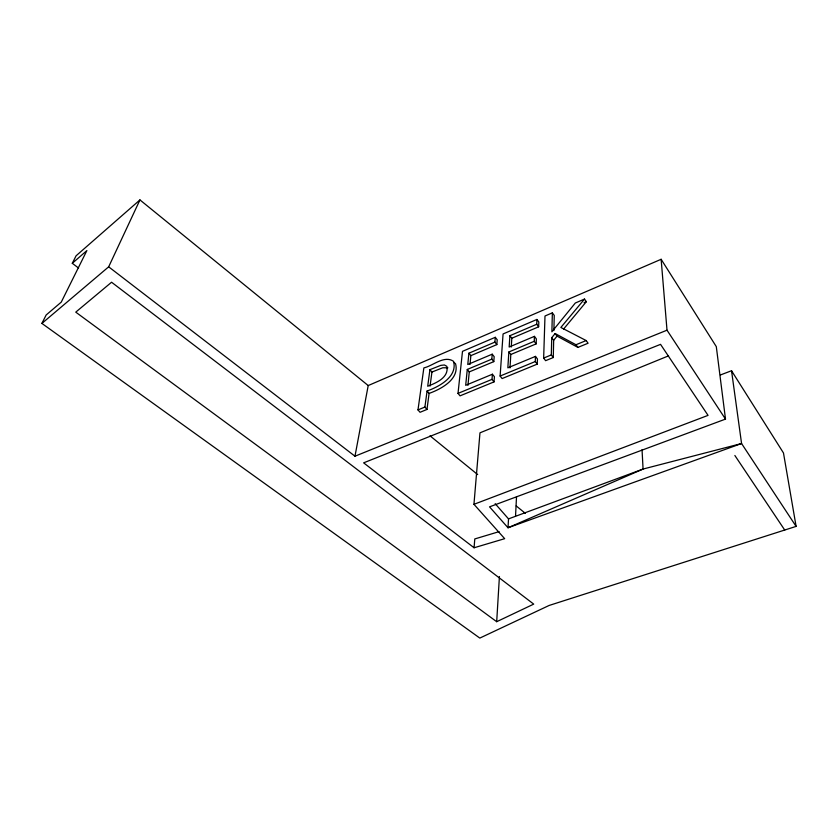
<?xml version="1.0" encoding="UTF-8"?>
<svg xmlns="http://www.w3.org/2000/svg" width="838" height="838" viewBox="0 0 838 838"><rect width="100%" height="100%" fill="white"/><g stroke="black" fill="none" stroke-linecap="round" stroke-linejoin="round"><path stroke-width="1.26" d="M553.269 357.533L553.667 340.312L557.04 336.132L555.123 333.534L551.739 337.714L551.31 354.924L553.269 357.533L545.611 360.675L543.653 358.077L544.993 315.999L552.357 312.846L554.243 315.423L553.887 330.591M552.357 312.846L551.886 331.796L575.318 303.01L584.505 299.072L586.338 301.711L563.565 329.093M537.252 364.121L537.441 358.968L535.482 356.391L507.838 367.84L508.855 351.981L534.225 341.307L534.435 336.352L509.169 347.026L509.892 335.713L536.749 324.254L536.938 319.446L503.072 333.953L500.108 376.042L502.119 378.556L537.252 364.121L535.283 361.534L535.482 356.391M511.274 347.026L511.819 338.227L538.645 326.81L538.824 322.002L536.938 319.446M509.975 367.924L510.813 354.495L536.163 343.873L536.351 338.919L534.435 336.352M515.538 516.051L516.512 496.829M495.174 503.68L508.519 518.89L508.017 527.762L741.567 443.522L796.1 526.39L549.11 605.465L479.818 638.085L41.9 323.416L46.163 314.983L61.237 302.151L86.89 250.572L72.288 263.3L78.552 268.034M496.693 621.702L75.755 312.145L111.569 282.228L533.712 604.114L496.693 621.702L499.417 576.523M494.022 381.887L494.41 376.733L492.409 374.23L465.687 385.312L467.279 369.453L491.822 359.135L492.22 354.181L467.772 364.509L468.913 353.196L494.902 342.114L495.279 337.305L462.492 351.342L458.009 393.399L460.052 395.85L494.022 381.887L492.011 379.373L492.409 374.23M470.003 364.436L470.872 355.637L496.84 344.596L497.206 339.788L495.279 337.305M467.95 385.323L469.27 371.904L493.802 361.628L494.179 356.674L492.22 354.181M668.504 355.867L479.965 432.837L473.952 504.308L504.675 538.677L474.078 547.769L474.79 538.939L499.102 531.648M426.982 409.436L429.098 393.399L427.066 391.021C439.133 386.695 457.695 376.712 453.578 361.346C444.224 354.903 432.974 365.892 423.86 367.903L417.984 409.908L420.058 412.286L426.982 409.436L424.908 407.048L427.066 391.021M430.072 386.056L431.926 372.051L429.925 369.673L440.798 365.368L444.412 364.98L446.884 366.353C449.095 377.55 436.116 383.05 427.705 386.224L429.925 369.673M368.207 385.553L139.946 199.915L108.668 266.83L354.977 456.207L368.207 385.553L661.14 259.288L716.301 346.628L725.499 419.105L489.539 506.843L508.017 527.762L643.071 469.05L741.567 443.522L731.532 370.742L720.408 374.974M72.288 263.3L76.09 255.789L139.946 199.915M584.505 299.072L560.852 327.459L586.171 340.553L588.087 343.224L577.906 347.403L557.04 336.132M41.9 323.416L108.668 266.83M584.055 302.686L586.338 301.711M431.926 372.051L442.778 367.767L447.89 367.819M429.098 393.399C441.176 389.115 459.727 379.111 455.558 363.765L453.871 362.393M417.984 409.908L424.908 407.048M458.009 393.399L492.011 379.373M500.108 376.042L535.283 361.534M543.653 358.077L551.31 354.924M555.123 333.534L575.978 344.753L586.171 340.553M354.977 456.207L667.006 330.193L661.14 259.288M473.952 504.308L708.047 415.376L660.543 344.355L363.619 462.848L474.078 547.769M508.519 518.89L643.071 469.05L642.044 449.734M430.02 435.823L477.681 474.58M516.208 505.922L525.332 513.338M467.279 369.453L469.27 371.904M468.913 353.196L470.872 355.637M491.822 359.135L493.802 361.628M494.902 342.114L496.84 344.596M508.855 351.981L510.813 354.495M509.892 335.713L511.819 338.227M534.225 341.307L536.163 343.873M536.749 324.254L538.645 326.81M551.739 337.714L553.667 340.312M575.978 344.753L577.906 347.403M734.863 455.484L784.724 530.035M667.006 330.193L725.499 419.105M731.532 370.742L783.478 452.97L796.1 526.39"/></g></svg>
